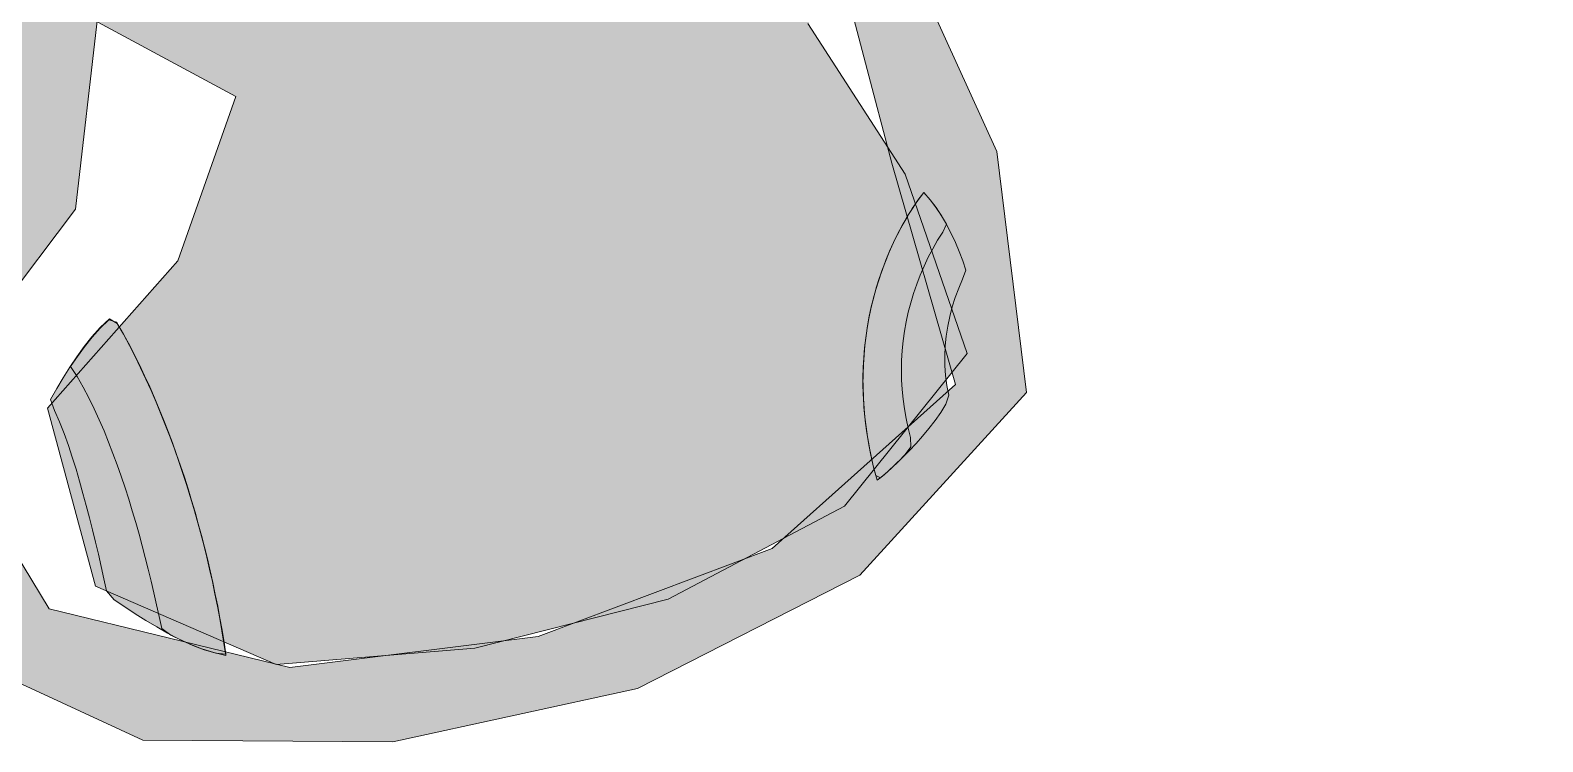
# Model space of a CAD drawing. Extents: x 0 to 1501, y 0 to 1722.
# Drawn here: x 96.51 to 102.51, y 1693.68 to 1696.5 of the extents above; entities that cross this region are included whole.
import ezdxf

# ---------------------------------------------------------------- set-up
doc = ezdxf.new("R2010")
doc.units = 0
doc.layers.get('0').update_dxf_attribs({"lineweight": 0})

msp = doc.modelspace()

# ---------------------------------------------------------------- hatches: boundary and pattern name
at = {"true_color": 0xffffff}
h = msp.add_hatch(color=256, dxfattribs=at)
h.dxf.hatch_style = 1
h.paths.add_polyline_path([(128.703, 1705.6085), (128.1604, 1705.1144), (127.2101, 1704.8178), (126.858, 1704.3166), (127.4341, 1703.5175), (127.1261, 1702.6424), (126.1987, 1702.3349), (125.2524, 1702.5975), (124.6372, 1703.3594), (124.1748, 1704.0242), (123.2511, 1703.662), (122.3986, 1703.1485), (121.5272, 1702.6681), (120.6149, 1702.27), (119.6878, 1702.1549), (118.9943, 1701.6817), (118.0524, 1701.3594), (117.1041, 1701.0568), (116.1343, 1700.8341), (115.1431, 1700.7826), (114.2379, 1701.1379), (114.2544, 1702.0845), (114.1244, 1702.8712), (113.1306, 1702.8853), (112.1582, 1702.6859), (111.2483, 1702.2858), (110.6509, 1701.5873), (111.4277, 1701.0256), (112.3068, 1700.6222), (112.218, 1699.6984), (111.4488, 1699.104), (110.4959, 1698.82), (109.5239, 1698.605), (108.5486, 1698.4056), (107.5679, 1698.2345), (106.5831, 1698.0896), (105.8398, 1697.9895), (104.8542, 1697.8498), (103.8711, 1697.6929), (102.8916, 1697.5149), (101.9174, 1697.3104), (100.9511, 1697.0714), (100.0342, 1696.71), (100.3465, 1696.0232), (100.4634, 1695.0663), (99.8022, 1694.3401), (98.919, 1693.8903), (97.9478, 1693.6784), (96.9555, 1693.6851), (96.0649, 1694.0959), (95.6747, 1694.9733), (96.1349, 1695.8334), (96.1561, 1696.3542), (95.161, 1696.3709), (94.1665, 1696.3284), (93.175, 1696.24), (92.1897, 1696.0988), (91.4435, 1696.0523), (90.5065, 1695.8113), (89.5217, 1695.6676), (88.5318, 1695.7241), (87.831, 1696.3608), (88.0435, 1697.3212), (88.276, 1698.227), (87.3819, 1698.3878), (87.7794, 1698.6347), (88.5736, 1698.249), (88.317, 1697.3071), (88.0747, 1696.3689), (88.8923, 1695.9085), (89.8851, 1695.9348), (90.866, 1696.1038), (91.8421, 1696.299), (92.8204, 1696.4807), (93.808, 1696.6056), (94.8, 1696.6876), (95.7951, 1696.7033), (96.7763, 1696.5641), (96.6884, 1695.7946), (96.0961, 1695.0101), (96.5833, 1694.2061), (97.5382, 1693.9728), (98.5247, 1694.0969), (99.4539, 1694.4455), (100.1825, 1695.0981), (99.9287, 1695.9774), (99.7198, 1696.7722), (100.5876, 1697.2372), (101.5508, 1697.4879), (102.5231, 1697.7015), (103.4996, 1697.8947), (104.4797, 1698.0691), (105.4633, 1698.2232), (106.4502, 1698.3532), (107.4353, 1698.4971), (108.4171, 1698.6614), (109.3959, 1698.8428), (110.3708, 1699.0445), (111.3346, 1699.2921), (112.0955, 1699.8949), (111.7742, 1700.6603), (110.8353, 1700.9798), (110.4226, 1701.8077), (111.1451, 1702.4638), (112.0571, 1702.8598), (113.0324, 1703.0451), (114.0265, 1703.0274), (114.5642, 1702.3682), (114.2952, 1701.4186), (115.0694, 1700.9513), (116.0593, 1701.0337), (117.0264, 1701.2677), (117.9719, 1701.5792), (118.9119, 1701.9069), (119.8512, 1702.2365), (120.782, 1702.5891), (121.6807, 1703.0161), (122.5351, 1703.5271), (123.4076, 1704.0048), (124.3711, 1704.1377), (124.7677, 1703.2714), (125.4543, 1702.5942), (126.4339, 1702.5469), (127.206, 1703.1127), (126.8671, 1704.0038), (126.5273, 1704.7897), (127.4638, 1705.1213), (128.4051, 1705.4443), (128.8446, 1706.1748), (129.2276, 1705.958), (128.703, 1705.6086)])
at = {"true_color": 0x6b6b6b}
h = msp.add_hatch(color=256, dxfattribs=at)
h.dxf.hatch_style = 1
h.paths.add_polyline_path([(94.146, 1700.3565), (94.9163, 1700.4413), (95.7088, 1700.4823), (96.4974, 1700.5712), (97.2724, 1700.7411), (98.0312, 1700.9737), (98.7494, 1701.3093), (98.8096, 1701.8181), (98.5265, 1702.5104), (99.0612, 1703.0808), (99.7682, 1703.4392), (100.5293, 1703.6575), (101.2906, 1703.5297), (101.6914, 1702.8687), (101.9689, 1702.5444), (102.7481, 1702.6951), (103.5184, 1702.8864), (104.2811, 1703.1062), (105.0383, 1703.3441), (105.7942, 1703.5864), (106.5505, 1703.8274), (107.3082, 1704.064), (108.0499, 1704.2722), (108.2046, 1703.5797), (107.5882, 1703.0986), (106.8016, 1703.0807), (106.0175, 1702.9849), (105.4833, 1702.459), (105.4241, 1701.6703), (105.5027, 1700.8808), (105.6418, 1700.0994), (105.8179, 1699.3255), (106.0221, 1698.5585), (105.5691, 1698.2364), (104.7843, 1698.1175), (104.0017, 1697.9847), (103.2213, 1697.8398), (102.4432, 1697.6829), (101.6678, 1697.513), (100.8967, 1697.3252), (100.1478, 1697.0651), (99.596, 1696.5316), (99.9821, 1695.9328), (100.2288, 1695.221), (99.7417, 1694.6145), (99.041, 1694.2454), (98.2735, 1694.0501), (97.4844, 1693.9848), (96.7676, 1694.2961), (96.5765, 1695.0036), (97.0944, 1695.5894), (97.3238, 1696.2411), (96.6392, 1696.611), (95.8517, 1696.702), (95.0581, 1696.7005), (94.266, 1696.6508), (93.4765, 1696.5693), (92.6899, 1696.4628), (92.2011, 1696.7643), (92.1285, 1697.5526), (92.1757, 1698.3444), (92.3943, 1699.1053), (92.7239, 1699.8266), (93.3711, 1700.1913), (94.146, 1700.3565)])
at = {"true_color": 0x141414}
h = msp.add_hatch(color=256, dxfattribs=at)
h.dxf.hatch_style = 1
h.paths.add_polyline_path([(100.0565, 1695.86), (100.0326, 1695.8288), (100.0104, 1695.7963), (99.9896, 1695.7629), (99.9701, 1695.7287), (99.9517, 1695.694), (99.9344, 1695.6586), (99.9184, 1695.6227), (99.9034, 1695.5863), (99.8897, 1695.5494), (99.877, 1695.5122), (99.8655, 1695.4746), (99.8552, 1695.4366), (99.846, 1695.3983), (99.838, 1695.3598), (99.8312, 1695.3211), (99.8256, 1695.2821), (99.8211, 1695.2431), (99.8178, 1695.2038), (99.8157, 1695.1646), (99.8147, 1695.1252), (99.8149, 1695.0859), (99.8162, 1695.0466), (99.8186, 1695.0073), (99.8221, 1694.9681), (99.8268, 1694.9291), (99.8324, 1694.8901), (99.8391, 1694.8514), (99.8468, 1694.8128), (99.8555, 1694.7744), (99.8652, 1694.7363), (99.8841, 1694.7263), (99.9134, 1694.7525), (99.9423, 1694.7793), (99.9705, 1694.8067), (99.9982, 1694.8346), (100.0252, 1694.8632), (100.0514, 1694.8926), (100.0766, 1694.9228), (100.1007, 1694.9539), (100.1232, 1694.9862), (100.1434, 1695.0199), (100.1556, 1695.0557), (100.1475, 1695.0942), (100.1425, 1695.1332), (100.1398, 1695.1724), (100.1395, 1695.2118), (100.1413, 1695.2511), (100.1452, 1695.2902), (100.1512, 1695.3291), (100.1592, 1695.3676), (100.1692, 1695.4056), (100.1811, 1695.4431), (100.1948, 1695.48), (100.2102, 1695.5162), (100.2237, 1695.552), (100.2112, 1695.5893), (100.1971, 1695.626), (100.1817, 1695.6622), (100.165, 1695.6978), (100.1469, 1695.7328), (100.1272, 1695.7668), (100.1057, 1695.7998), (100.082, 1695.8311), (100.0565, 1695.86)])
at = {"true_color": 0x505050}
h = msp.add_hatch(color=256, dxfattribs=at)
h.dxf.hatch_style = 1
h.paths.add_polyline_path([(100.0565, 1695.86), (100.033, 1695.8293), (100.0111, 1695.7973), (99.9906, 1695.7645), (99.9713, 1695.7309), (99.9531, 1695.6967), (99.936, 1695.662), (99.9201, 1695.6267), (99.9053, 1695.5909), (99.8915, 1695.5547), (99.8789, 1695.5181), (99.8674, 1695.4811), (99.8571, 1695.4438), (99.8478, 1695.4062), (99.8397, 1695.3684), (99.8327, 1695.3303), (99.8269, 1695.292), (99.8222, 1695.2536), (99.8187, 1695.215), (99.8162, 1695.1764), (99.8149, 1695.1377), (99.8147, 1695.099), (99.8156, 1695.0603), (99.8176, 1695.0216), (99.8207, 1694.983), (99.8248, 1694.9445), (99.83, 1694.9061), (99.8361, 1694.8679), (99.8433, 1694.8298), (99.8514, 1694.792), (99.8605, 1694.7543), (99.8705, 1694.7169), (99.8987, 1694.7391), (99.9273, 1694.7652), (99.9553, 1694.7919), (99.9828, 1694.8192), (100.0052, 1694.85), (100.0029, 1694.8868), (99.9935, 1694.9244), (99.9855, 1694.9623), (99.9789, 1695.0004), (99.9738, 1695.0388), (99.9701, 1695.0773), (99.9679, 1695.116), (99.9672, 1695.1547), (99.968, 1695.1934), (99.9703, 1695.2321), (99.9741, 1695.2706), (99.9795, 1695.3089), (99.9863, 1695.347), (99.9945, 1695.3849), (100.0042, 1695.4223), (100.0154, 1695.4594), (100.0279, 1695.4961), (100.0418, 1695.5322), (100.0571, 1695.5678), (100.0737, 1695.6027), (100.0918, 1695.637), (100.1112, 1695.6705), (100.1322, 1695.703), (100.1464, 1695.7344), (100.1268, 1695.7678), (100.1054, 1695.8), (100.082, 1695.8308), (100.0565, 1695.86)])
at = {"true_color": 0x141414}
h = msp.add_hatch(color=256, dxfattribs=at)
h.dxf.hatch_style = 1
h.paths.add_polyline_path([(97.285, 1694.021), (97.2773, 1694.0703), (97.2691, 1694.1194), (97.2604, 1694.1685), (97.2512, 1694.2175), (97.2414, 1694.2664), (97.2311, 1694.3151), (97.2202, 1694.3638), (97.2087, 1694.4123), (97.1968, 1694.4607), (97.1843, 1694.509), (97.1712, 1694.5571), (97.1575, 1694.605), (97.1433, 1694.6528), (97.1285, 1694.7004), (97.1131, 1694.7478), (97.0971, 1694.795), (97.0805, 1694.842), (97.0633, 1694.8888), (97.0455, 1694.9353), (97.027, 1694.9816), (97.0079, 1695.0277), (96.9881, 1695.0734), (96.9676, 1695.1189), (96.9464, 1695.164), (96.9244, 1695.2087), (96.9016, 1695.2531), (96.8779, 1695.2969), (96.853, 1695.3401), (96.8226, 1695.3582), (96.7863, 1695.3241), (96.7531, 1695.287), (96.7221, 1695.2479), (96.6929, 1695.2075), (96.6651, 1695.1662), (96.6385, 1695.124), (96.613, 1695.0812), (96.5886, 1695.0377), (96.604, 1694.9944), (96.6245, 1694.949), (96.6427, 1694.9026), (96.6594, 1694.8556), (96.6751, 1694.8083), (96.6899, 1694.7607), (96.704, 1694.7129), (96.7175, 1694.6649), (96.7305, 1694.6168), (96.743, 1694.5685), (96.7552, 1694.5202), (96.767, 1694.4717), (96.7785, 1694.4232), (96.7897, 1694.3747), (96.8006, 1694.326), (96.8114, 1694.2773), (96.8416, 1694.2416), (96.883, 1694.2138), (96.9249, 1694.1869), (96.9673, 1694.1606), (97.0101, 1694.135), (97.0532, 1694.1101), (97.0974, 1694.0871), (97.1428, 1694.0664), (97.1892, 1694.0481), (97.2366, 1694.0327), (97.285, 1694.021)])
at = {"true_color": 0x505050}
h = msp.add_hatch(color=256, dxfattribs=at)
h.dxf.hatch_style = 1
h.paths.add_polyline_path([(96.668, 1695.169), (96.6946, 1695.1289), (96.7186, 1695.0872), (96.7411, 1695.0446), (96.7622, 1695.0013), (96.7821, 1694.9575), (96.8011, 1694.9133), (96.8192, 1694.8686), (96.8366, 1694.8237), (96.8531, 1694.7785), (96.869, 1694.7331), (96.8844, 1694.6875), (96.899, 1694.6416), (96.9132, 1694.5956), (96.9268, 1694.5494), (96.94, 1694.5031), (96.9526, 1694.4567), (96.9649, 1694.4101), (96.9767, 1694.3634), (96.9881, 1694.3167), (96.9991, 1694.2698), (97.0097, 1694.2228), (97.02, 1694.1758), (97.03, 1694.1287), (97.0668, 1694.1015), (97.1099, 1694.0801), (97.154, 1694.0608), (97.1991, 1694.044), (97.2451, 1694.0299), (97.2851, 1694.0266), (97.2776, 1694.0742), (97.2697, 1694.1216), (97.2612, 1694.169), (97.2523, 1694.2164), (97.2429, 1694.2636), (97.2329, 1694.3107), (97.2225, 1694.3577), (97.2115, 1694.4045), (97.2, 1694.4513), (97.188, 1694.4979), (97.1755, 1694.5444), (97.1625, 1694.5908), (97.1489, 1694.6369), (97.1348, 1694.683), (97.1201, 1694.7288), (97.1049, 1694.7745), (97.0892, 1694.82), (97.0728, 1694.8653), (97.0559, 1694.9104), (97.0384, 1694.9552), (97.0204, 1694.9998), (97.0016, 1695.0442), (96.9823, 1695.0883), (96.9623, 1695.1321), (96.9416, 1695.1755), (96.9202, 1695.2187), (96.8979, 1695.2614), (96.8749, 1695.3036), (96.8507, 1695.3452), (96.82, 1695.3546), (96.7853, 1695.3212), (96.7534, 1695.2851), (96.7235, 1695.2474), (96.6953, 1695.2084), (96.668, 1695.169)])

# ---------------------------------------------------------------- linework, layer by layer
at = {"true_color": 0xffffff}
for points in [[(90.866, 1696.1038), (91.8421, 1696.299), (92.8204, 1696.4807), (93.808, 1696.6056), (94.8, 1696.6876), (95.7951, 1696.7033), (96.7763, 1696.5641), (96.6884, 1695.7946), (96.0961, 1695.0101), (96.5833, 1694.2061), (97.5382, 1693.9728), (98.5247, 1694.0969), (99.4539, 1694.4455), (100.1825, 1695.0981), (99.9287, 1695.9774), (99.7198, 1696.7722), (100.5876, 1697.2372), (101.5508, 1697.4879), (102.5231, 1697.7015)], [(102.8916, 1697.5149), (101.9174, 1697.3104), (100.9511, 1697.0714), (100.0342, 1696.71), (100.3465, 1696.0232), (100.4634, 1695.0663), (99.8022, 1694.3401), (98.919, 1693.8903), (97.9478, 1693.6784), (96.9555, 1693.6851), (96.0649, 1694.0959), (95.6747, 1694.9733), (96.1349, 1695.8334), (96.1561, 1696.3542), (95.161, 1696.3709), (94.1665, 1696.3284), (93.175, 1696.24), (92.1897, 1696.0988), (91.4435, 1696.0523), (90.5065, 1695.8113)]]:
    msp.add_lwpolyline(points, dxfattribs=at)
at = {"true_color": 0x6b6b6b}
msp.add_lwpolyline([(99.596, 1696.5316), (99.9821, 1695.9328), (100.2288, 1695.221), (99.7417, 1694.6145), (99.041, 1694.2454), (98.2735, 1694.0501), (97.4844, 1693.9848), (96.7676, 1694.2961), (96.5765, 1695.0036), (97.0944, 1695.5894), (97.3238, 1696.2411), (96.6392, 1696.611)], dxfattribs=at)
at = {"true_color": 0x141414}
for points in [[(100.0565, 1695.86), (100.0326, 1695.8288), (100.0104, 1695.7963), (99.9896, 1695.7629), (99.9701, 1695.7287), (99.9517, 1695.694), (99.9344, 1695.6586), (99.9184, 1695.6227), (99.9034, 1695.5863), (99.8897, 1695.5494), (99.877, 1695.5122), (99.8655, 1695.4746), (99.8552, 1695.4366), (99.846, 1695.3983), (99.838, 1695.3598), (99.8312, 1695.3211), (99.8256, 1695.2821), (99.8211, 1695.2431), (99.8178, 1695.2038), (99.8157, 1695.1646), (99.8147, 1695.1252), (99.8149, 1695.0859), (99.8162, 1695.0466), (99.8186, 1695.0073), (99.8221, 1694.9681), (99.8268, 1694.9291), (99.8324, 1694.8901), (99.8391, 1694.8514), (99.8468, 1694.8128), (99.8555, 1694.7744), (99.8652, 1694.7363), (99.8841, 1694.7263), (99.9134, 1694.7525), (99.9423, 1694.7793), (99.9705, 1694.8067), (99.9982, 1694.8346), (100.0252, 1694.8632), (100.0514, 1694.8926), (100.0766, 1694.9228), (100.1007, 1694.9539), (100.1232, 1694.9862), (100.1434, 1695.0199), (100.1556, 1695.0557), (100.1475, 1695.0942), (100.1425, 1695.1332), (100.1398, 1695.1724), (100.1395, 1695.2118), (100.1413, 1695.2511), (100.1452, 1695.2902), (100.1512, 1695.3291), (100.1592, 1695.3676), (100.1692, 1695.4056), (100.1811, 1695.4431), (100.1948, 1695.48), (100.2102, 1695.5162), (100.2237, 1695.552), (100.2112, 1695.5893), (100.1971, 1695.626), (100.1817, 1695.6622), (100.165, 1695.6978), (100.1469, 1695.7328), (100.1272, 1695.7668), (100.1057, 1695.7998), (100.082, 1695.8311), (100.0565, 1695.86), (100.0565, 1695.86)], [(97.285, 1694.021), (97.2773, 1694.0703), (97.2691, 1694.1194), (97.2604, 1694.1685), (97.2512, 1694.2175), (97.2414, 1694.2664), (97.2311, 1694.3151), (97.2202, 1694.3638), (97.2087, 1694.4123), (97.1968, 1694.4607), (97.1843, 1694.509), (97.1712, 1694.5571), (97.1575, 1694.605), (97.1433, 1694.6528), (97.1285, 1694.7004), (97.1131, 1694.7478), (97.0971, 1694.795), (97.0805, 1694.842), (97.0633, 1694.8888), (97.0455, 1694.9353), (97.027, 1694.9816), (97.0079, 1695.0277), (96.9881, 1695.0734), (96.9676, 1695.1189), (96.9464, 1695.164), (96.9244, 1695.2087), (96.9016, 1695.2531), (96.8779, 1695.2969), (96.853, 1695.3401), (96.8226, 1695.3582), (96.7863, 1695.3241), (96.7531, 1695.287), (96.7221, 1695.2479), (96.6929, 1695.2075), (96.6651, 1695.1662), (96.6385, 1695.124), (96.613, 1695.0812), (96.5886, 1695.0377), (96.604, 1694.9944), (96.6245, 1694.949), (96.6427, 1694.9026), (96.6594, 1694.8556), (96.6751, 1694.8083), (96.6899, 1694.7607), (96.704, 1694.7129), (96.7175, 1694.6649), (96.7305, 1694.6168), (96.743, 1694.5685), (96.7552, 1694.5202), (96.767, 1694.4717), (96.7785, 1694.4232), (96.7897, 1694.3747), (96.8006, 1694.326), (96.8114, 1694.2773), (96.8416, 1694.2416), (96.883, 1694.2138), (96.9249, 1694.1869), (96.9673, 1694.1606), (97.0101, 1694.135), (97.0532, 1694.1101), (97.0974, 1694.0871), (97.1428, 1694.0664), (97.1892, 1694.0481), (97.2366, 1694.0327), (97.285, 1694.021), (97.285, 1694.021)]]:
    msp.add_lwpolyline(points, dxfattribs=at)
at = {"true_color": 0x505050}
for points in [[(100.0565, 1695.86), (100.033, 1695.8293), (100.0111, 1695.7973), (99.9906, 1695.7645), (99.9713, 1695.7309), (99.9531, 1695.6967), (99.936, 1695.662), (99.9201, 1695.6267), (99.9053, 1695.5909), (99.8915, 1695.5547), (99.8789, 1695.5181), (99.8674, 1695.4811), (99.8571, 1695.4438), (99.8478, 1695.4062), (99.8397, 1695.3684), (99.8327, 1695.3303), (99.8269, 1695.292), (99.8222, 1695.2536), (99.8187, 1695.215), (99.8162, 1695.1764), (99.8149, 1695.1377), (99.8147, 1695.099), (99.8156, 1695.0603), (99.8176, 1695.0216), (99.8207, 1694.983), (99.8248, 1694.9445), (99.83, 1694.9061), (99.8361, 1694.8679), (99.8433, 1694.8298), (99.8514, 1694.792), (99.8605, 1694.7543), (99.8705, 1694.7169), (99.8987, 1694.7391), (99.9273, 1694.7652), (99.9553, 1694.7919), (99.9828, 1694.8192), (100.0052, 1694.85), (100.0029, 1694.8868), (99.9935, 1694.9244), (99.9855, 1694.9623), (99.9789, 1695.0004), (99.9738, 1695.0388), (99.9701, 1695.0773), (99.9679, 1695.116), (99.9672, 1695.1547), (99.968, 1695.1934), (99.9703, 1695.2321), (99.9741, 1695.2706), (99.9795, 1695.3089), (99.9863, 1695.347), (99.9945, 1695.3849), (100.0042, 1695.4223), (100.0154, 1695.4594), (100.0279, 1695.4961), (100.0418, 1695.5322), (100.0571, 1695.5678), (100.0737, 1695.6027), (100.0918, 1695.637), (100.1112, 1695.6705), (100.1322, 1695.703), (100.1464, 1695.7344), (100.1268, 1695.7678), (100.1054, 1695.8), (100.082, 1695.8308), (100.0565, 1695.86), (100.0565, 1695.86)], [(96.668, 1695.169), (96.6946, 1695.1289), (96.7186, 1695.0872), (96.7411, 1695.0446), (96.7622, 1695.0013), (96.7821, 1694.9575), (96.8011, 1694.9133), (96.8192, 1694.8686), (96.8366, 1694.8237), (96.8531, 1694.7785), (96.869, 1694.7331), (96.8844, 1694.6875), (96.899, 1694.6416), (96.9132, 1694.5956), (96.9268, 1694.5494), (96.94, 1694.5031), (96.9526, 1694.4567), (96.9649, 1694.4101), (96.9767, 1694.3634), (96.9881, 1694.3167), (96.9991, 1694.2698), (97.0097, 1694.2228), (97.02, 1694.1758), (97.03, 1694.1287), (97.0668, 1694.1015), (97.1099, 1694.0801), (97.154, 1694.0608), (97.1991, 1694.044), (97.2451, 1694.0299), (97.2851, 1694.0266), (97.2776, 1694.0742), (97.2697, 1694.1216), (97.2612, 1694.169), (97.2523, 1694.2164), (97.2429, 1694.2636), (97.2329, 1694.3107), (97.2225, 1694.3577), (97.2115, 1694.4045), (97.2, 1694.4513), (97.188, 1694.4979), (97.1755, 1694.5444), (97.1625, 1694.5908), (97.1489, 1694.6369), (97.1348, 1694.683), (97.1201, 1694.7288), (97.1049, 1694.7745), (97.0892, 1694.82), (97.0728, 1694.8653), (97.0559, 1694.9104), (97.0384, 1694.9552), (97.0204, 1694.9998), (97.0016, 1695.0442), (96.9823, 1695.0883), (96.9623, 1695.1321), (96.9416, 1695.1755), (96.9202, 1695.2187), (96.8979, 1695.2614), (96.8749, 1695.3036), (96.8507, 1695.3452), (96.82, 1695.3546), (96.7853, 1695.3212), (96.7534, 1695.2851), (96.7235, 1695.2474), (96.6953, 1695.2084), (96.668, 1695.169), (96.668, 1695.169)]]:
    msp.add_lwpolyline(points, dxfattribs=at)

doc.saveas('drawing.dxf')
